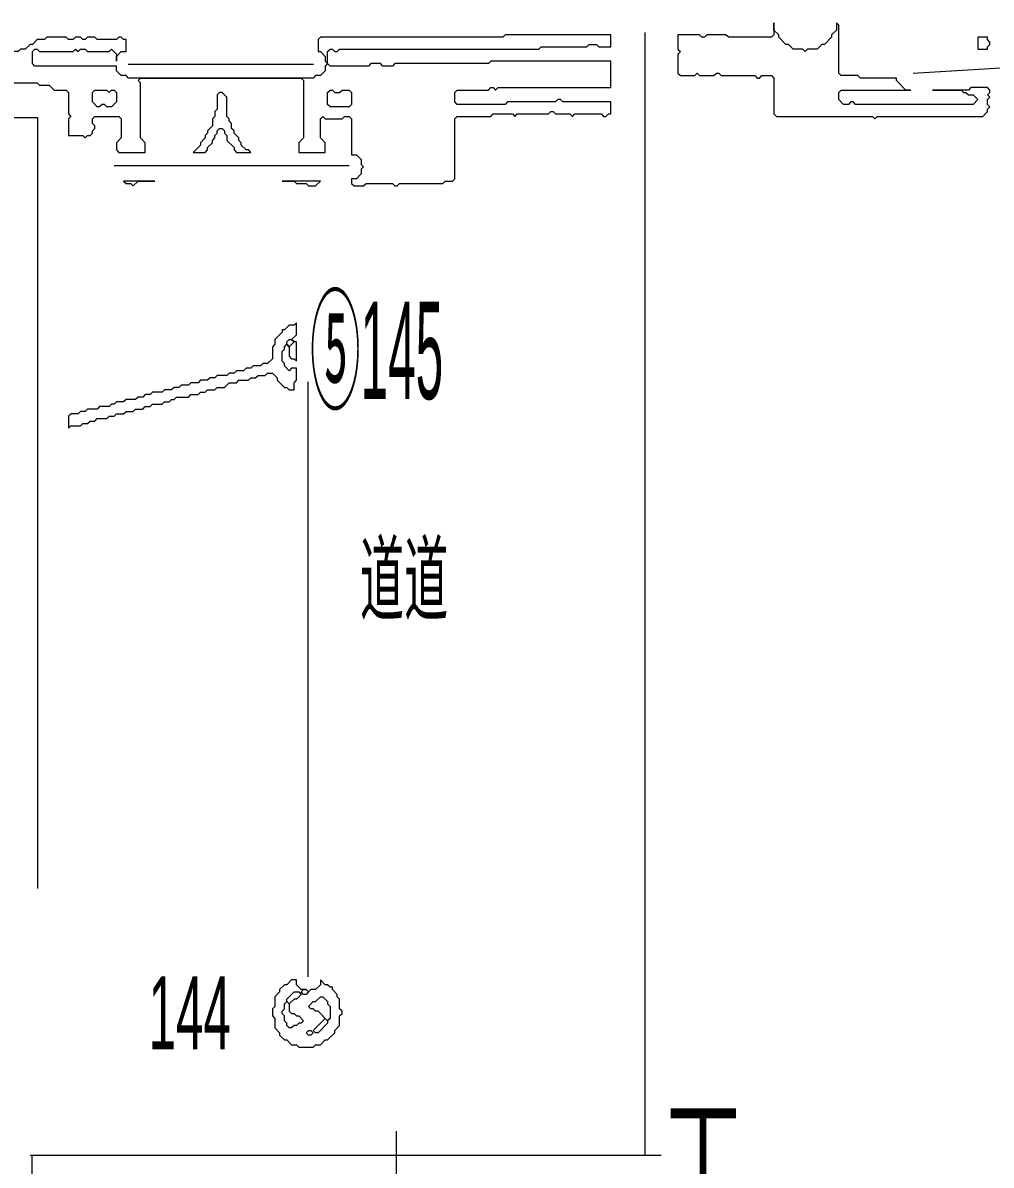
# Model space of a CAD drawing. Header units: millimetres. Extents: x 2 to 419, y 3 to 297.
# Drawn here: x 299.77 to 335.1, y 185.29 to 226.99 of the extents above; entities that cross this region are included whole.
import ezdxf

# ---------------------------------------------------------------- set-up
doc = ezdxf.new("R2010")
doc.units = ezdxf.units.MM
for name, color, linetype, lineweight in [('OCR_TEXT', 6, 'CONTINUOUS', 0), ('TRACE_STRAIGHT', 5, 'CONTINUOUS', 0), ('TRACE_TEXT_SYMBOL', 6, 'CONTINUOUS', 0)]:
    doc.layers.add(name, color=color, linetype=linetype, lineweight=lineweight)
doc.styles.add('wqy-unicode', font='wqy-unicode')

msp = doc.modelspace()

# ---------------------------------------------------------------- linework, layer by layer
at = {"layer": 'TRACE_STRAIGHT', "color": 5}
for p, q in [((322.469, 226.642), (322.469, 185.658)), ((303.615, 225.486), (310.369, 225.486)), ((332.257, 225.154), (339.263, 225.591)), ((283.577, 223.543), (300.301, 223.543)), ((300.301, 223.543), (300.301, 195.395)), ((303.095, 221.782), (311.677, 221.782)), ((310.166, 213.889), (310.166, 192.165)), ((313.385, 186.536), (313.385, 153.871)), ((300.03, 185.658), (323.062, 185.658)), ((300.089, 185.658), (300.089, 174.359))]:
    msp.add_line(p, q, dxfattribs=at)
at = {"layer": 'TRACE_TEXT_SYMBOL', "color": 6}
for points in [[(327.178, 226.993), (327.178, 226.555), (327.09, 226.467), (325.514, 226.467), (325.426, 226.555), (324.726, 226.555), (324.638, 226.467), (324.55, 226.467), (324.463, 226.555), (323.675, 226.555), (323.675, 226.029), (323.762, 225.942), (323.675, 225.854), (323.675, 225.154), (323.762, 225.066), (324.288, 225.066), (324.375, 225.154), (324.463, 225.066), (324.988, 225.066), (325.076, 225.154), (325.163, 225.154), (325.251, 225.066), (326.477, 225.066), (326.565, 224.978), (326.652, 224.978), (326.74, 225.066), (327.09, 225.066), (327.178, 224.978), (327.178, 223.665), (327.265, 223.577), (330.768, 223.577), (330.856, 223.49), (330.943, 223.577), (334.797, 223.577), (334.972, 223.752), (334.972, 223.84), (335.059, 223.928), (334.972, 224.015), (334.972, 224.19), (335.059, 224.278), (334.972, 224.365), (335.059, 224.453), (335.059, 224.541), (334.972, 224.628), (334.359, 224.628), (334.271, 224.541), (332.958, 224.541), (334.008, 224.541), (334.096, 224.453), (334.184, 224.453), (334.271, 224.365), (334.446, 224.365), (334.621, 224.19), (334.446, 224.015), (330.155, 224.015), (330.068, 224.103), (329.98, 224.103), (329.892, 224.015), (329.717, 224.015), (329.542, 224.19), (329.542, 224.453), (329.63, 224.541), (332.169, 224.541), (331.994, 224.541)], [(331.994, 224.541), (331.644, 224.891), (331.644, 224.978), (330.33, 224.978), (330.243, 225.066), (329.63, 225.066), (329.542, 225.154), (329.542, 226.905), (329.455, 226.993), (329.455, 226.73), (329.279, 226.555), (329.279, 226.467), (329.017, 226.204), (328.929, 226.204), (328.754, 226.029), (328.404, 226.029), (328.316, 225.942), (328.229, 226.029), (327.878, 226.029), (327.703, 226.204), (327.616, 226.204), (327.353, 226.467), (327.353, 226.555), (327.178, 226.73), (327.178, 226.993)], [(301.431, 226.38), (301.343, 226.467), (300.643, 226.467), (300.555, 226.38), (300.292, 226.38), (300.117, 226.204), (300.03, 226.204), (299.854, 226.029), (299.679, 226.029), (299.592, 225.942), (299.241, 225.942), (299.154, 225.854), (299.066, 225.942), (298.716, 225.942), (298.628, 226.029), (298.453, 226.029), (298.278, 226.204), (298.191, 226.204), (297.84, 226.555), (297.84, 226.642), (297.753, 226.73)], [(311.064, 226.029), (311.152, 225.942), (311.239, 225.942), (311.327, 226.029), (318.595, 226.029), (318.683, 226.117), (320.347, 226.117), (320.434, 226.204), (320.697, 226.204), (320.785, 226.117), (321.223, 226.117), (321.223, 226.555), (317.369, 226.555), (317.282, 226.467), (310.626, 226.467), (310.539, 226.38), (310.539, 225.942), (310.626, 225.942), (310.801, 225.767), (310.801, 225.591), (310.889, 225.504), (310.801, 225.416), (310.801, 225.241), (310.626, 225.066), (310.451, 225.066), (310.363, 224.978), (303.62, 224.978), (303.533, 225.066), (303.357, 225.066), (303.182, 225.241), (303.182, 225.416), (300.205, 225.416), (300.117, 225.504), (300.117, 225.942), (300.205, 226.029), (300.292, 226.029), (300.38, 225.942), (301.606, 225.942), (301.694, 226.029), (301.781, 225.942), (301.869, 226.029), (302.044, 226.029), (302.131, 225.942), (302.92, 225.942), (303.007, 226.029), (303.182, 225.854), (303.182, 225.591), (303.182, 225.767), (303.357, 225.942), (303.533, 225.942), (303.533, 226.38), (303.445, 226.38), (303.357, 226.467), (303.27, 226.467), (303.182, 226.38), (302.482, 226.38), (302.394, 226.467), (302.131, 226.467), (302.044, 226.38), (301.956, 226.38), (301.869, 226.467), (301.694, 226.467), (301.606, 226.38), (301.431, 226.38)], [(311.94, 221.3), (311.765, 221.3), (311.765, 221.125), (311.852, 221.038), (312.202, 221.038), (312.29, 221.125), (313.253, 221.125), (313.341, 221.038), (313.428, 221.038), (313.516, 221.125), (315.092, 221.125), (315.18, 221.213), (315.443, 221.213), (315.53, 221.3), (315.53, 223.49), (315.618, 223.577), (316.844, 223.577), (316.931, 223.665), (317.632, 223.665), (317.72, 223.577), (317.807, 223.665), (318.946, 223.665), (319.033, 223.752), (319.121, 223.752), (319.208, 223.665), (319.734, 223.665), (319.821, 223.577), (319.909, 223.665), (320.872, 223.665), (320.96, 223.577), (321.047, 223.577), (321.135, 223.665), (321.223, 223.665), (321.223, 224.103), (319.471, 224.103), (319.384, 224.19), (319.296, 224.19), (319.208, 224.103), (317.457, 224.103), (317.369, 224.015), (315.618, 224.015), (315.53, 224.103), (315.53, 224.453), (315.618, 224.541), (316.756, 224.541), (316.844, 224.628), (316.931, 224.628), (317.019, 224.541), (317.107, 224.628), (321.223, 224.628), (321.223, 225.591), (316.844, 225.591), (316.756, 225.504), (313.341, 225.504), (313.253, 225.416), (312.903, 225.416), (312.815, 225.504), (312.465, 225.504), (312.378, 225.416), (310.976, 225.416), (310.889, 225.504), (310.889, 225.942), (310.976, 226.029), (311.064, 226.029)], [(298.453, 224.803), (300.292, 224.803), (300.38, 224.716), (300.73, 224.716), (300.905, 224.541), (301.343, 224.541), (301.431, 224.453), (301.431, 223.665), (301.518, 223.577), (301.431, 223.49), (301.431, 222.877), (301.956, 222.877), (302.044, 222.789), (302.131, 222.877), (302.219, 222.877), (302.307, 222.964), (302.307, 223.052), (302.394, 223.139), (302.394, 223.227), (302.307, 223.315), (302.307, 223.49), (302.394, 223.577), (303.27, 223.577), (303.357, 223.49), (303.357, 222.789), (303.182, 222.614), (303.182, 222.351), (303.27, 222.264), (304.233, 222.264), (304.233, 222.614), (304.058, 222.789), (304.058, 224.803), (303.97, 224.891), (304.058, 224.978), (309.926, 224.978), (310.013, 224.891), (310.013, 222.789), (309.838, 222.614), (309.838, 222.264), (310.801, 222.264), (310.801, 222.614), (310.626, 222.789), (310.626, 223.49), (310.714, 223.577), (310.801, 223.49), (311.414, 223.49), (311.502, 223.577), (311.677, 223.577), (311.765, 223.49), (311.765, 222.176), (311.94, 222.176), (312.115, 222.001), (312.115, 221.826), (312.202, 221.738), (312.115, 221.651), (312.115, 221.475), (311.94, 221.3)], [(309.75, 216.046), (309.663, 215.958), (309.488, 215.958), (309.312, 215.783), (309.225, 215.783), (309.225, 215.696), (308.962, 215.433), (308.962, 215.258), (308.875, 215.17), (308.875, 214.732), (308.699, 214.557), (308.524, 214.557), (308.437, 214.47), (308.174, 214.47), (308.086, 214.382), (307.911, 214.382), (307.824, 214.294), (307.561, 214.294), (307.473, 214.207), (307.298, 214.207), (307.211, 214.119), (306.86, 214.119), (306.773, 214.032), (306.598, 214.032), (306.51, 213.944), (306.247, 213.944), (306.16, 213.856), (305.897, 213.856), (305.81, 213.769), (305.547, 213.769), (305.459, 213.681), (305.284, 213.681), (305.196, 213.594), (304.934, 213.594), (304.846, 213.506), (304.496, 213.506), (304.408, 213.419), (304.233, 213.419), (304.146, 213.331), (303.97, 213.331), (303.883, 213.243), (303.533, 213.243), (303.445, 213.156), (303.182, 213.156), (303.095, 213.068), (303.007, 213.068), (302.92, 212.981), (302.569, 212.981), (302.482, 212.893), (302.131, 212.893), (302.044, 212.806), (301.869, 212.806), (301.781, 212.718), (301.518, 212.718), (301.431, 212.63), (301.431, 212.193), (301.518, 212.28), (301.869, 212.28), (301.956, 212.368), (302.131, 212.368), (302.219, 212.455), (302.394, 212.455), (302.482, 212.543), (302.832, 212.543)], [(309.75, 215.608), (309.75, 216.046)], [(302.832, 212.543), (302.92, 212.63), (303.095, 212.63), (303.182, 212.718), (303.445, 212.718), (303.533, 212.806), (303.795, 212.806), (303.883, 212.893), (304.146, 212.893), (304.233, 212.981), (304.408, 212.981), (304.496, 213.068), (304.846, 213.068), (304.934, 213.156), (305.109, 213.156), (305.196, 213.243), (305.284, 213.243), (305.372, 213.331), (305.81, 213.331), (305.897, 213.419), (306.16, 213.419), (306.247, 213.506), (306.423, 213.506), (306.51, 213.594), (306.773, 213.594), (306.86, 213.681), (307.123, 213.681), (307.298, 213.856), (307.561, 213.856), (307.649, 213.944), (307.999, 213.944), (308.086, 214.032), (308.262, 214.032), (308.349, 214.119), (308.612, 214.119), (308.699, 214.207), (308.875, 214.207), (309.05, 214.032), (309.05, 213.944), (309.312, 213.681), (309.4, 213.681), (309.488, 213.594), (309.663, 213.594), (309.663, 213.856), (309.75, 213.944), (309.75, 214.382), (309.575, 214.382), (309.488, 214.294), (309.312, 214.47), (309.312, 214.557), (309.225, 214.645), (309.225, 214.995), (309.312, 215.083), (309.312, 215.17), (309.4, 215.258), (309.488, 215.17), (309.488, 214.82), (309.575, 214.732), (309.663, 214.732), (309.75, 214.645), (309.75, 215.345), (309.663, 215.345), (309.575, 215.433), (309.75, 215.608)]]:
    msp.add_lwpolyline(points, dxfattribs=at)
for points in [[(334.621, 226.467), (334.621, 226.029), (334.972, 226.029), (334.972, 226.117), (335.059, 226.204), (335.059, 226.292), (334.972, 226.38), (334.972, 226.467)], [(302.307, 224.453), (302.394, 224.541), (302.832, 224.541), (302.92, 224.453), (303.007, 224.541), (303.095, 224.541), (303.182, 224.453), (303.182, 224.103), (303.007, 223.928), (302.832, 223.928), (302.744, 224.015), (302.657, 224.015), (302.569, 223.928), (302.482, 223.928), (302.307, 224.103)], [(306.948, 224.453), (306.86, 224.365), (306.86, 223.84), (306.773, 223.752), (306.773, 223.577), (306.685, 223.49), (306.685, 223.227), (306.51, 223.052), (306.51, 222.964), (306.423, 222.877), (306.423, 222.789), (306.247, 222.614), (306.247, 222.526), (305.985, 222.264), (306.423, 222.264), (306.51, 222.351), (306.51, 222.439), (306.685, 222.614), (306.685, 222.701), (306.773, 222.789), (306.773, 222.877), (306.86, 222.964), (306.86, 223.052), (306.948, 223.139), (307.036, 223.139), (307.123, 223.052), (307.123, 222.964), (307.211, 222.877), (307.211, 222.701), (307.473, 222.439), (307.473, 222.351), (307.561, 222.264), (308.086, 222.264), (307.999, 222.351), (307.911, 222.351), (307.736, 222.526), (307.736, 222.614), (307.649, 222.701), (307.649, 222.789), (307.473, 222.964), (307.473, 223.052), (307.386, 223.139), (307.386, 223.315), (307.298, 223.402), (307.298, 223.49), (307.211, 223.577), (307.211, 224.278), (307.036, 224.453)], [(310.889, 224.453), (310.976, 224.541), (311.064, 224.541), (311.152, 224.453), (311.327, 224.453), (311.414, 224.541), (311.677, 224.541), (311.765, 224.453), (311.765, 224.015), (311.677, 223.928), (310.976, 223.928), (310.889, 224.015)], [(303.445, 221.213), (303.533, 221.125), (303.708, 221.125), (303.795, 221.038), (303.97, 221.213), (304.583, 221.213)], [(309.225, 221.213), (309.663, 221.213), (309.75, 221.125), (310.101, 221.125), (310.188, 221.038), (310.451, 221.038), (310.626, 221.213)], [(309.4, 215.345), (309.488, 215.433), (309.575, 215.433), (309.663, 215.345), (309.488, 215.17), (309.4, 215.258)], [(309.575, 192.05), (309.4, 191.875), (309.312, 191.875), (309.137, 191.7), (309.137, 191.613), (308.962, 191.437), (308.962, 191.087), (308.875, 191), (308.875, 190.737), (308.962, 190.649), (308.962, 190.299), (309.137, 190.124), (309.137, 190.036), (309.312, 189.861), (309.4, 189.861), (309.575, 189.686), (309.75, 189.686), (309.838, 189.598), (310.363, 189.598), (310.451, 189.686), (310.626, 189.686), (310.801, 189.861), (310.889, 189.861), (311.152, 190.124), (311.152, 190.211), (311.327, 190.387), (311.327, 190.737), (311.414, 190.824), (311.414, 190.912), (311.327, 191), (311.327, 191.35), (311.239, 191.437), (311.239, 191.525), (311.064, 191.7), (311.064, 191.788), (310.976, 191.788), (310.889, 191.875), (310.801, 191.875), (310.626, 192.05), (310.626, 191.875), (310.451, 191.7), (310.276, 191.7), (310.188, 191.613), (310.101, 191.7), (309.926, 191.7), (309.75, 191.875), (309.75, 192.05)], [(309.663, 191.613), (309.838, 191.613), (309.926, 191.525), (309.75, 191.35), (309.663, 191.35), (309.488, 191.175), (309.4, 191.262), (309.4, 191.35)], [(309.926, 191.613), (310.013, 191.7), (310.101, 191.7), (310.188, 191.613), (310.101, 191.525), (310.013, 191.525)], [(310.626, 191.437), (310.714, 191.437), (310.889, 191.262), (310.889, 191.175), (310.976, 191.087), (310.976, 190.649), (310.889, 190.562), (310.539, 190.912), (310.451, 190.912), (310.363, 191), (310.276, 191), (310.188, 191.087), (310.363, 191.262), (310.451, 191.262)], [(309.312, 191.175), (309.4, 191.262), (309.488, 191.175), (309.488, 190.912), (309.575, 190.824), (309.663, 190.824), (309.75, 190.737), (309.838, 190.737), (310.013, 190.562), (309.926, 190.474), (309.838, 190.474), (309.75, 190.387), (309.663, 190.387), (309.575, 190.299), (309.488, 190.299), (309.4, 190.387), (309.4, 190.474), (309.312, 190.562), (309.312, 190.737), (309.225, 190.824), (309.225, 190.912), (309.312, 191)], [(310.801, 190.649), (310.889, 190.562), (310.889, 190.474), (310.539, 190.124), (310.451, 190.124), (310.363, 190.211)], [(310.101, 190.124), (310.188, 190.211), (310.276, 190.211), (310.363, 190.124), (310.276, 190.036), (310.188, 190.036)]]:
    msp.add_lwpolyline(points, close=True, dxfattribs=at)

# ---------------------------------------------------------------- texts
at = {"layer": 'OCR_TEXT', "color": 6, "style": 'wqy-unicode'}
for s, height, width, p in [('⑤145', 3.552, 0.380782, (310.245, 213.257)), ('道道', 2.5274, 0.467559, (312.066, 205.432)), ('144', 2.664, 0.503648, (304.359, 189.521)), ('工', 3.484, 0.629885, (323.097, 183.906))]:
    msp.add_text(s, height=height, dxfattribs=dict(at, width=width)).set_placement(p)

doc.saveas('drawing.dxf')
